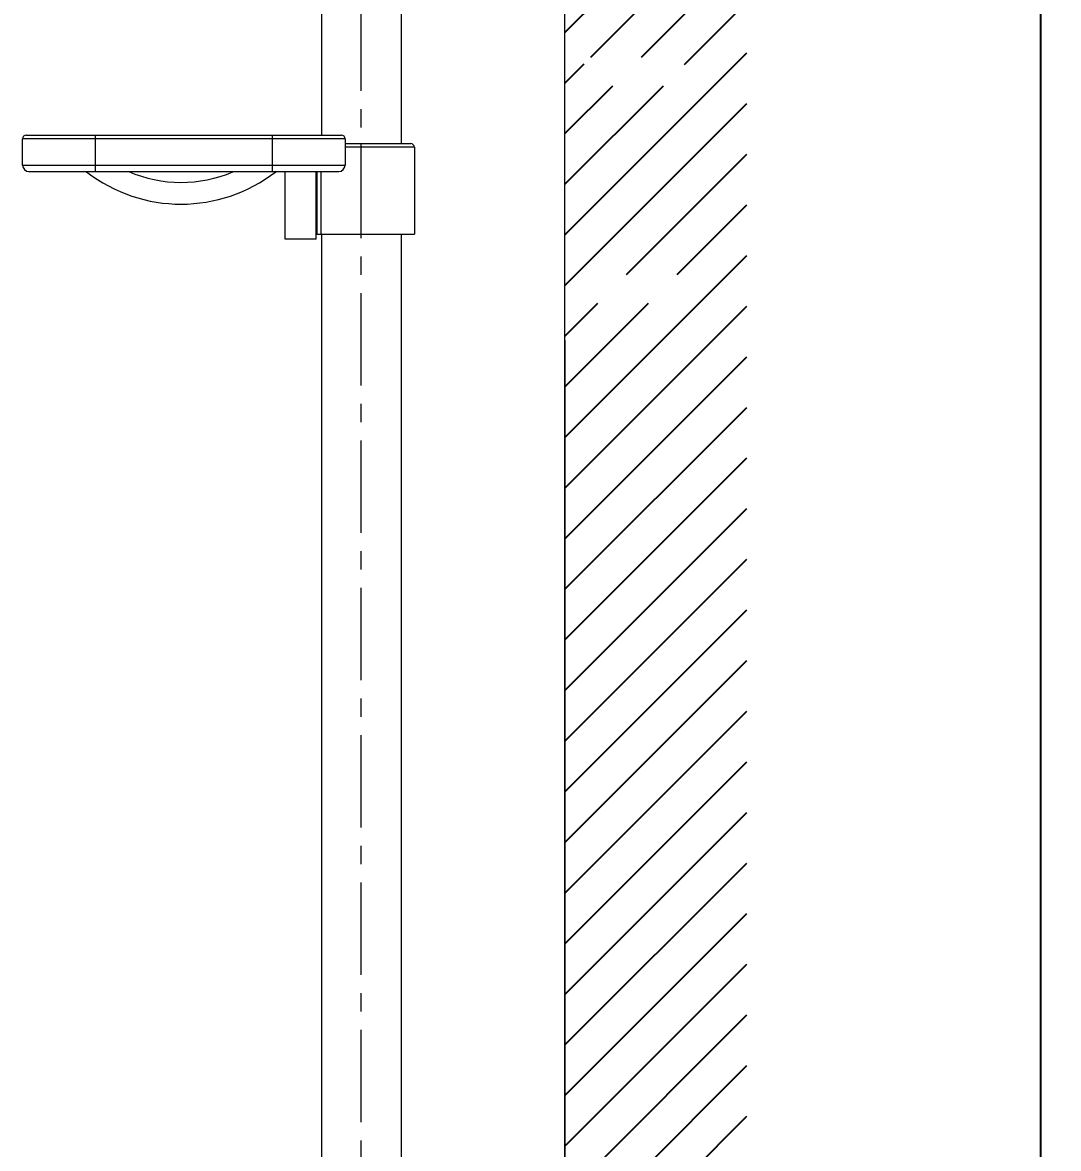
# Model space of a CAD drawing. Header units: millimetres. Extents: x 6794 to 7564, y -3773 to -2783.
# Drawn here: x 7328.6 to 7400.1, y -3416.6 to -3339 of the extents above; entities that cross this region are included whole.
import ezdxf

# ---------------------------------------------------------------- set-up
doc = ezdxf.new("R2010")
doc.units = ezdxf.units.MM
doc.header["$LTSCALE"] = 0.1
doc.linetypes.add('CENTERX2', pattern=[101.6, 63.5, -12.7, 12.7, -12.7])
doc.layers.get('0').update_dxf_attribs({"lineweight": 13})
doc.layers.add('CENTER', color=1, linetype='CENTERX2', lineweight=15)
doc.layers.add('hatch', color=2, linetype='Continuous')
doc.styles.get("Standard").update_dxf_attribs({"font": 'arial.ttf'})
doc.dimstyles.new('ISO-25', dxfattribs={"dimtxt": 2.5, "dimasz": 2.5, "dimexe": 1.25, "dimexo": 0.625, "dimtad": 1, "dimlfac": 5, "dimtxsty": 'Standard', "dimcen": 2.5, "dimadec": 0, "dimazin": 0, "dimtfac": 1, "dimtmove": 0, "dimatfit": 3, "dimfxl": 0, "dimarcsym": 0})

# ---------------------------------------------------------------- blocks, each defined once
blk = doc.blocks.new('*D49')
at = {"color": 3, "lineweight": -2}
for p, q in [((7383.37, -3216.144), (7400.097, -3216.144)), ((7398.847, -3220.144), (7398.847, -3432.61)), ((7366.441, -3436.61), (7400.097, -3436.61))]:
    blk.add_line(p, q, dxfattribs=at)
at = {"color": 3}
for points in [[(7398.181, -3220.144), (7399.514, -3220.144), (7398.847, -3216.144)], [(7398.181, -3432.61), (7399.514, -3432.61), (7398.847, -3436.61)]]:
    blk.add_solid(points, dxfattribs=at)
at = {"layer": 'Defpoints', "color": 0}
for p in [(7382.745, -3216.144), (7365.816, -3436.61), (7398.847, -3436.61)]:
    blk.add_point(p, dxfattribs=at)
at = {"color": 3, "insert": (7396.18, -3326.377), "char_height": 4, "attachment_point": 5, "rotation": 90}
blk.add_mtext('900', dxfattribs=at)

msp = doc.modelspace()

# ---------------------------------------------------------------- hatches: boundary and pattern name
at = {"layer": 'hatch'}
h = msp.add_hatch(dxfattribs=at)
h.set_pattern_fill('ANSI31', color=256, scale=0.777568)
h.set_pattern_definition([(45, (6577.8647, -3576.218), (-1.7456907, 1.7456907), [])])
edge = h.paths.add_edge_path()
edge.add_spline(control_points=[(7366.0697, -3341.3519), (7366.1275, -3341.3659), (7366.2297, -3341.3823), (7366.3705, -3341.3823), (7366.451, -3341.3722), (7366.488, -3341.3655)], knot_values=[0, 0, 0, 0, 0.4237752, 0.7322165, 1, 1, 1, 1], degree=3, periodic=0)
edge.add_line((7366.1109, -3341.3576), (7366.5277, -3341.3576))
edge.add_arc((7366.2947, -3340.2901), 1.0927, 280.190547, 282.316356, ccw=False)
edge.add_spline(control_points=[(7366.488, -3341.3655), (7366.451, -3341.3722), (7366.3705, -3341.3823), (7366.2297, -3341.3823), (7366.1275, -3341.3659), (7366.0697, -3341.3519)], knot_values=[0, 0, 0, 0, 0.2677835, 0.5762248, 1, 1, 1, 1], degree=3, periodic=0)
edge.add_line((7366.0612, -3341.3969), (7366.0612, -3343.342))
edge.add_line((7366.0612, -3343.342), (7366.1109, -3343.342))
edge.add_spline(control_points=[(7366.488, -3343.3341), (7366.451, -3343.3274), (7366.3705, -3343.3174), (7366.2297, -3343.3174), (7366.1275, -3343.3338), (7366.0697, -3343.3478)], knot_values=[0, 0, 0, 0, 0.2677887, 0.5762346, 1, 1, 1, 1], degree=3, periodic=0)
edge.add_line((7368.6939, -3343.1305), (7368.8791, -3343.1305))
edge.add_ellipse((7368.2279, -3342.3498), major_axis=(0, -1), ratio=0.6666667, start_angle=218.682187, end_angle=321.317813, ccw=False)
edge.add_line((7367.2435, -3341.3576), (7366.1109, -3341.3576))
edge.add_spline(control_points=[(7366.0697, -3341.3519), (7366.1275, -3341.3659), (7366.2297, -3341.3823), (7366.3705, -3341.3823), (7366.451, -3341.3722), (7366.488, -3341.3655)], knot_values=[0, 0, 0, 0, 0.4237752, 0.7322165, 1, 1, 1, 1], degree=3, periodic=0)
edge.add_arc((7366.2947, -3340.2901), 1.0927, 280.190547, 282.316356)
edge.add_line((7366.5277, -3341.3576), (7374.3114, -3341.3576))
edge.add_line((7374.3114, -3341.3576), (7374.3114, -3343.342))
edge.add_line((7374.3114, -3343.342), (7366.1109, -3343.342))
edge.add_spline(control_points=[(7366.488, -3343.3341), (7366.451, -3343.3274), (7366.3705, -3343.3174), (7366.2297, -3343.3174), (7366.1275, -3343.3338), (7366.0697, -3343.3478)], knot_values=[0, 0, 0, 0, 0.2677887, 0.5762346, 1, 1, 1, 1], degree=3, periodic=0)
edge.add_line((7366.0697, -3343.3478), (7366.0612, -3343.3498))
edge.add_line((7366.0612, -3343.3498), (7366.0612, -3356.3501))
edge.add_line((7366.0612, -3356.3501), (7366.0697, -3356.3522))
edge.add_spline(control_points=[(7366.0697, -3356.3522), (7366.1275, -3356.3662), (7366.2297, -3356.3826), (7366.3705, -3356.3826), (7366.451, -3356.3725), (7366.488, -3356.3659)], knot_values=[0, 0, 0, 0, 0.4237752, 0.7322165, 1, 1, 1, 1], degree=3, periodic=0)
edge.add_line((7366.1109, -3356.358), (7366.5277, -3356.358))
edge.add_arc((7366.2947, -3355.2905), 1.0927, 280.190547, 282.316356, ccw=False)
edge.add_spline(control_points=[(7366.488, -3356.3659), (7366.451, -3356.3725), (7366.3705, -3356.3826), (7366.2297, -3356.3826), (7366.1275, -3356.3662), (7366.0697, -3356.3522)], knot_values=[0, 0, 0, 0, 0.2677835, 0.5762248, 1, 1, 1, 1], degree=3, periodic=0)
edge.add_line((7366.0612, -3356.3973), (7366.0612, -3358.3423))
edge.add_line((7366.0612, -3358.3423), (7366.1109, -3358.3423))
edge.add_spline(control_points=[(7366.488, -3358.3344), (7366.451, -3358.3278), (7366.3705, -3358.3177), (7366.2297, -3358.3177), (7366.1275, -3358.3341), (7366.0697, -3358.3481)], knot_values=[0, 0, 0, 0, 0.2677887, 0.5762346, 1, 1, 1, 1], degree=3, periodic=0)
edge.add_line((7367.6261, -3358.1308), (7367.8113, -3358.1308))
edge.add_ellipse((7368.2279, -3357.3501), major_axis=(0, -1), ratio=0.6666667, start_angle=218.682187, end_angle=321.317813, ccw=False)
edge.add_line((7367.2435, -3356.358), (7366.1109, -3356.358))
edge.add_spline(control_points=[(7366.0697, -3356.3522), (7366.1275, -3356.3662), (7366.2297, -3356.3826), (7366.3705, -3356.3826), (7366.451, -3356.3725), (7366.488, -3356.3659)], knot_values=[0, 0, 0, 0, 0.4237752, 0.7322165, 1, 1, 1, 1], degree=3, periodic=0)
edge.add_arc((7366.2947, -3355.2905), 1.0927, 280.190547, 282.316356)
edge.add_line((7366.5277, -3356.358), (7374.3114, -3356.358))
edge.add_line((7374.3114, -3356.358), (7374.3114, -3358.3423))
edge.add_line((7374.3114, -3358.3423), (7366.1109, -3358.3423))
edge.add_spline(control_points=[(7366.488, -3358.3344), (7366.451, -3358.3278), (7366.3705, -3358.3177), (7366.2297, -3358.3177), (7366.1275, -3358.3341), (7366.0697, -3358.3481)], knot_values=[0, 0, 0, 0, 0.2677887, 0.5762346, 1, 1, 1, 1], degree=3, periodic=0)
edge.add_line((7366.0697, -3358.3481), (7366.0612, -3358.3502))
edge.add_line((7366.0612, -3358.3502), (7366.0612, -3594.1641))
edge.add_line((7366.0612, -3594.1641), (7378.6087, -3594.1641))
edge.add_line((7378.6087, -3594.1641), (7378.6087, -3017.7979))
edge.add_line((7378.6087, -3017.7979), (7366.0612, -3017.7979))
edge.add_line((7366.0612, -3017.7979), (7366.0612, -3341.3498))
edge.add_line((7366.0612, -3341.3498), (7366.0697, -3341.3519))

# ---------------------------------------------------------------- linework, layer by layer
msp.add_line((7366.0612, -3594.1641), (7366.0612, -3017.1874))
at = {"color": 7, "linetype": 'Continuous'}
for p, q in [((7349.2621, -3240.5584), (7349.2621, -3346.7547)), ((7354.7604, -3240.5581), (7354.7604, -3347.3297)), ((7350.8987, -3347.0047), (7328.6487, -3347.0047)), ((7328.6487, -3348.8172), (7328.6487, -3347.0047)), ((7328.8987, -3346.7547), (7350.6487, -3346.7547)), ((7333.6487, -3346.7547), (7333.6487, -3349.2547)), ((7345.8987, -3349.2547), (7345.8987, -3346.7547)), ((7350.8987, -3347.0047), (7350.8987, -3348.8172)), ((7350.8987, -3347.3297), (7355.4237, -3347.3297)), ((7355.6737, -3347.5797), (7350.8987, -3347.5797)), ((7352.0112, -3353.5797), (7352.0112, -3347.3297)), ((7355.6737, -3347.5797), (7355.6737, -3353.5797)), ((7328.6487, -3348.8172), (7350.8987, -3348.8172)), ((7329.0862, -3349.2547), (7350.4612, -3349.2547)), ((7346.7737, -3353.9297), (7346.7737, -3349.2547)), ((7348.8987, -3353.9297), (7348.8987, -3349.2547)), ((7348.9737, -3353.5797), (7348.9737, -3349.2547)), ((7349.2237, -3349.2547), (7349.2237, -3353.5797)), ((7348.8987, -3353.9297), (7346.7737, -3353.9297)), ((7348.8987, -3353.5797), (7355.6737, -3353.5797)), ((7349.2621, -3353.5797), (7349.2621, -3432.0159)), ((7354.7604, -3353.5797), (7354.7604, -3432.0159)), ((7366.0681, -3472.8337), (7366.0681, -3360.8879))]:
    msp.add_line(p, q, dxfattribs=at)
for centre, radius, start, end in [((7328.8987, -3347.0047), 0.25, 90, 180), ((7350.6487, -3347.0047), 0.25, 0, 90), ((7355.4237, -3347.5797), 0.25, 0, 90), ((7329.0862, -3348.8172), 0.4375, 180, 270), ((7350.4612, -3348.8172), 0.4375, 270, 0), ((7339.5862, -3340.8792), 10.6255, 232.190245, 307.887009), ((7339.5862, -3340.8792), 9.1255, 246.6668, 293.031378)]:
    msp.add_arc(centre, radius, start, end, dxfattribs=at)
at = {"layer": 'CENTER'}
msp.add_line((7352.0112, -3445.2823), (7352.0112, -3073.1473), dxfattribs=at)

# ---------------------------------------------------------------- dimensions: what is measured, and where the dimension line sits
dim = msp.add_linear_dim(base=(7398.8473, -3436.6103), p1=(7382.7455, -3216.144), p2=(7365.8156, -3436.6103), angle=90, text='900', dimstyle='ISO-25', override={"dimtxt": 4, "dimasz": 4, "dimdec": 0, "dimlfac": 4, "dimclrd": 3, "dimclre": 3, "dimclrt": 3, "dimadec": 1, "dimtdec": 0, "dimfxl": 1.25, "dimtfill": 1})
dim.commit()
dim.dimension.update_dxf_attribs({"geometry": '*D49', "text_midpoint": (7396.18, -3326.3772)})

doc.saveas('drawing.dxf')
